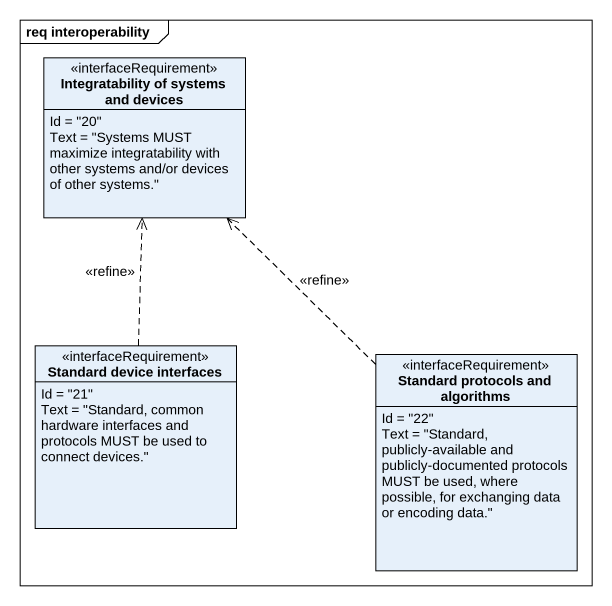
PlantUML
@startuml
mainframe req interoperability
hide circle
hide empty members
class "Integratability of systems and devices" as Integratability_of_systems <<interfaceRequirement>> {
  Id = "20"
  Text = "Systems MUST maximize integratability with other systems and/or devices of other systems."
}
class "Standard device interfaces" as Standard_device_interfaces <<interfaceRequirement>> {
  Id = "21"
  Text = "Standard, common hardware interfaces and protocols MUST be used to connect devices."
}
class "Standard protocols and algorithms" as Standard_protocols_and <<interfaceRequirement>> {
  Id = "22"
  Text = "Standard, publicly-available and publicly-documented protocols MUST be used, where possible, for exchanging data or encoding data."
}
Standard_device_interfaces .up.> Integratability_of_systems : <<refine>>
Standard_protocols_and .up.> Integratability_of_systems : <<refine>>
@enduml
